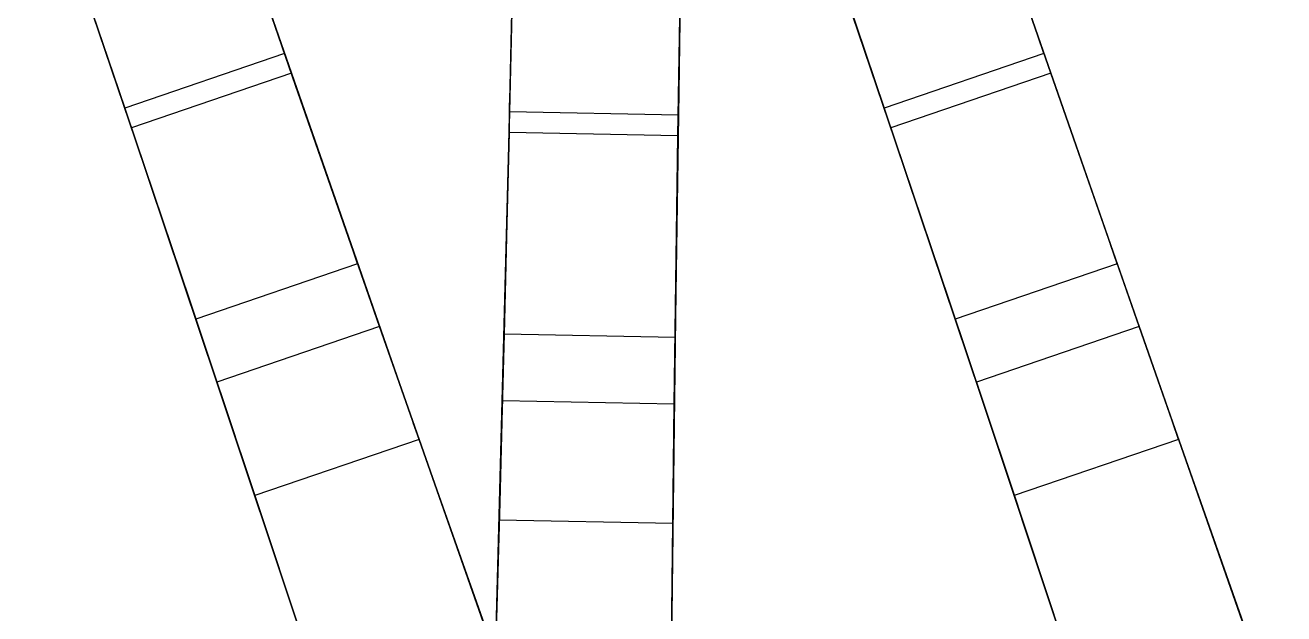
# Model space of a CAD drawing. Extents: x 11992 to 29481, y -6727 to 6811.
# Drawn here: x 14561.3 to 14662.7, y 852.4 to 899.8 of the extents above; entities that cross this region are included whole.
import ezdxf

# ---------------------------------------------------------------- set-up
doc = ezdxf.new("R2010")
doc.units = 0
doc.header["$MEASUREMENT"] = 0
doc.layers.get('0').update_dxf_attribs({"color": 8, "linetype": 'CONTINUOUS'})

msp = doc.modelspace()

# ---------------------------------------------------------------- linework, layer by layer
for p, q in [((14582.75, 895.93, -247.16), (14574.06, 921.11, -231.88)), ((14643.9, 895.93, -1582.14), (14635.2, 921.11, -1566.87)), ((14583.09, 894.94, -245.63), (14574.4, 920.13, -230.36)), ((14574.4, 920.13, -230.36), (14581.71, 898.93, -199.13)), ((14644.24, 894.94, -1580.61), (14635.54, 920.13, -1565.34)), ((14635.54, 920.13, -1565.34), (14642.86, 898.93, -1534.11)), ((14600.28, 891.15, -247.15), (14600.87, 917.78, -231.88)), ((14613.88, 890.88, -247.15), (14614.33, 917.52, -231.88)), ((14569.87, 891.52, -247.16), (14561.32, 916.76, -231.88)), ((14600.25, 890.11, -245.63), (14600.85, 916.74, -230.35)), ((14600.85, 916.74, -230.35), (14600.35, 894.32, -199.12)), ((14613.87, 889.84, -245.63), (14614.31, 916.48, -230.35)), ((14614.31, 916.48, -230.35), (14613.93, 894.06, -199.12)), ((14631.02, 891.52, -1582.14), (14622.46, 916.76, -1566.87)), ((14570.21, 890.54, -245.63), (14561.66, 915.77, -230.36)), ((14561.66, 915.77, -230.36), (14568.86, 894.53, -199.13)), ((14576.06, 915.31, -185.99), (14581.71, 898.93, -199.13)), ((14631.35, 890.54, -1580.61), (14622.8, 915.77, -1565.34)), ((14622.8, 915.77, -1565.34), (14630, 894.53, -1534.11)), ((14637.2, 915.31, -1520.98), (14642.86, 898.93, -1534.11)), ((14576.35, 914.44, -184.35), (14582.21, 897.5, -197.93)), ((14637.5, 914.44, -1519.33), (14643.35, 897.5, -1532.92)), ((14600.74, 911.64, -185.99), (14600.35, 894.32, -199.12)), ((14614.22, 911.38, -185.99), (14613.93, 894.06, -199.12)), ((14563.3, 910.94, -185.99), (14568.86, 894.53, -199.13)), ((14563.59, 910.08, -184.35), (14569.34, 893.1, -197.93)), ((14600.72, 910.73, -184.34), (14600.32, 892.81, -197.93)), ((14614.2, 910.47, -184.34), (14613.91, 892.54, -197.93)), ((14624.44, 910.94, -1520.98), (14630, 894.53, -1534.11)), ((14624.74, 910.08, -1519.33), (14630.49, 893.1, -1532.92)), ((14582.21, 897.5, -197.93), (14581.71, 898.93, -199.13)), ((14581.71, 898.93, -199.13), (14587.56, 882.11, -226.3)), ((14643.35, 897.5, -1532.92), (14642.86, 898.93, -1534.11)), ((14642.86, 898.93, -1534.11), (14648.7, 882.11, -1561.29)), ((14582.21, 897.5, -197.93), (14569.34, 893.1, -197.93)), ((14582.21, 897.5, -197.93), (14588.09, 880.57, -225.3)), ((14643.35, 897.5, -1532.92), (14630.49, 893.1, -1532.92)), ((14643.35, 897.5, -1532.92), (14649.24, 880.57, -1560.28)), ((14582.75, 895.93, -247.16), (14569.87, 891.52, -247.16)), ((14589.86, 875.51, -259.55), (14582.75, 895.93, -247.16)), ((14582.75, 895.93, -247.16), (14583.09, 894.94, -245.63)), ((14643.9, 895.93, -1582.14), (14631.02, 891.52, -1582.14)), ((14651, 875.51, -1594.53), (14643.9, 895.93, -1582.14)), ((14643.9, 895.93, -1582.14), (14644.24, 894.94, -1580.61)), ((14590.2, 874.52, -258.02), (14583.09, 894.94, -245.63)), ((14583.09, 894.94, -245.63), (14587.56, 882.11, -226.3)), ((14651.35, 874.52, -1593.01), (14644.24, 894.94, -1580.61)), ((14644.24, 894.94, -1580.61), (14648.7, 882.11, -1561.29)), ((14569.34, 893.1, -197.93), (14568.86, 894.53, -199.13)), ((14568.86, 894.53, -199.13), (14574.54, 877.66, -226.3)), ((14600.35, 894.32, -199.12), (14599.92, 876.52, -226.3)), ((14600.32, 892.81, -197.93), (14600.35, 894.32, -199.12)), ((14613.93, 894.06, -199.12), (14613.67, 876.25, -226.3)), ((14613.91, 892.54, -197.93), (14613.93, 894.06, -199.12)), ((14630.49, 893.1, -1532.92), (14630, 894.53, -1534.11)), ((14630, 894.53, -1534.11), (14635.69, 877.66, -1561.29)), ((14569.34, 893.1, -197.93), (14575.06, 876.11, -225.3)), ((14600.32, 892.81, -197.93), (14599.88, 874.89, -225.29)), ((14613.91, 892.54, -197.93), (14600.32, 892.81, -197.93)), ((14630.49, 893.1, -1532.92), (14636.2, 876.11, -1560.28)), ((14613.91, 892.54, -197.93), (14613.65, 874.62, -225.29)), ((14569.87, 891.52, -247.16), (14570.21, 890.54, -245.63)), ((14576.76, 871.03, -259.55), (14569.87, 891.52, -247.16)), ((14599.74, 869.53, -259.55), (14600.28, 891.15, -247.15)), ((14600.28, 891.15, -247.15), (14600.25, 890.11, -245.63)), ((14613.88, 890.88, -247.15), (14600.28, 891.15, -247.15)), ((14613.58, 869.26, -259.55), (14613.88, 890.88, -247.15)), ((14613.88, 890.88, -247.15), (14613.87, 889.84, -245.63)), ((14631.02, 891.52, -1582.14), (14631.35, 890.54, -1580.61)), ((14637.91, 871.03, -1594.53), (14631.02, 891.52, -1582.14)), ((14577.09, 870.04, -258.02), (14570.21, 890.54, -245.63)), ((14570.21, 890.54, -245.63), (14574.54, 877.66, -226.3)), ((14599.71, 868.49, -258.02), (14600.25, 890.11, -245.63)), ((14600.25, 890.11, -245.63), (14599.92, 876.52, -226.3)), ((14613.57, 868.22, -258.02), (14613.87, 889.84, -245.63)), ((14613.87, 889.84, -245.63), (14613.67, 876.25, -226.3)), ((14638.24, 870.04, -1593.01), (14631.35, 890.54, -1580.61)), ((14631.35, 890.54, -1580.61), (14635.69, 877.66, -1561.29)), ((14588.09, 880.57, -225.3), (14587.56, 882.11, -226.3)), ((14587.56, 882.11, -226.3), (14592.57, 867.77, -244.82)), ((14649.24, 880.57, -1560.28), (14648.7, 882.11, -1561.29)), ((14648.7, 882.11, -1561.29), (14653.71, 867.77, -1579.8)), ((14588.09, 880.57, -225.3), (14575.06, 876.11, -225.3)), ((14588.09, 880.57, -225.3), (14593.03, 866.43, -243.55)), ((14649.24, 880.57, -1560.28), (14636.2, 876.11, -1560.28)), ((14649.24, 880.57, -1560.28), (14654.18, 866.43, -1578.53)), ((14575.06, 876.11, -225.3), (14574.54, 877.66, -226.3)), ((14574.54, 877.66, -226.3), (14579.36, 863.25, -244.82)), ((14636.2, 876.11, -1560.28), (14635.69, 877.66, -1561.29)), ((14635.69, 877.66, -1561.29), (14640.51, 863.25, -1579.8)), ((14575.06, 876.11, -225.3), (14579.81, 861.91, -243.55)), ((14599.92, 876.52, -226.3), (14599.53, 861.34, -244.82)), ((14599.88, 874.89, -225.29), (14599.92, 876.52, -226.3)), ((14613.67, 876.25, -226.3), (14613.48, 861.06, -244.82)), ((14613.65, 874.62, -225.29), (14613.67, 876.25, -226.3)), ((14636.2, 876.11, -1560.28), (14640.96, 861.91, -1578.53)), ((14589.86, 875.51, -259.55), (14576.76, 871.03, -259.55)), ((14598.98, 849.51, -275.34), (14589.86, 875.51, -259.55)), ((14589.86, 875.51, -259.55), (14590.2, 874.52, -258.02)), ((14599.88, 874.89, -225.29), (14599.49, 859.92, -243.54)), ((14613.65, 874.62, -225.29), (14599.88, 874.89, -225.29)), ((14613.65, 874.62, -225.29), (14613.46, 859.65, -243.54)), ((14651, 875.51, -1594.53), (14637.91, 871.03, -1594.53)), ((14660.12, 849.51, -1610.33), (14651, 875.51, -1594.53)), ((14651, 875.51, -1594.53), (14651.35, 874.52, -1593.01)), ((14599.33, 848.53, -273.82), (14590.2, 874.52, -258.02)), ((14590.2, 874.52, -258.02), (14592.57, 867.77, -244.82)), ((14660.47, 848.53, -1608.8), (14651.35, 874.52, -1593.01)), ((14651.35, 874.52, -1593.01), (14653.71, 867.77, -1579.8)), ((14576.76, 871.03, -259.55), (14577.09, 870.04, -258.02)), ((14585.47, 844.89, -275.34), (14576.76, 871.03, -259.55)), ((14637.91, 871.03, -1594.53), (14638.24, 870.04, -1593.01)), ((14646.62, 844.89, -1610.33), (14637.91, 871.03, -1594.53)), ((14585.8, 843.9, -273.82), (14577.09, 870.04, -258.02)), ((14577.09, 870.04, -258.02), (14579.36, 863.25, -244.82)), ((14598.99, 841.99, -275.34), (14599.74, 869.53, -259.55)), ((14599.74, 869.53, -259.55), (14599.71, 868.49, -258.02)), ((14613.58, 869.26, -259.55), (14599.74, 869.53, -259.55)), ((14646.95, 843.9, -1608.8), (14638.24, 870.04, -1593.01)), ((14638.24, 870.04, -1593.01), (14640.51, 863.25, -1579.8)), ((14598.96, 840.95, -273.81), (14599.71, 868.49, -258.02)), ((14599.71, 868.49, -258.02), (14599.53, 861.34, -244.82)), ((14613.26, 841.72, -275.34), (14613.58, 869.26, -259.55)), ((14613.58, 869.26, -259.55), (14613.57, 868.22, -258.02)), ((14593.03, 866.43, -243.55), (14592.57, 867.77, -244.82)), ((14592.57, 867.77, -244.82), (14601.15, 843.38, -263.15)), ((14613.25, 840.67, -273.81), (14613.57, 868.22, -258.02)), ((14613.57, 868.22, -258.02), (14613.48, 861.06, -244.82)), ((14654.18, 866.43, -1578.53), (14653.71, 867.77, -1579.8)), ((14653.71, 867.77, -1579.8), (14662.29, 843.38, -1598.14)), ((14593.03, 866.43, -243.55), (14579.81, 861.91, -243.55)), ((14593.03, 866.43, -243.55), (14601.52, 842.33, -261.66)), ((14654.18, 866.43, -1578.53), (14640.96, 861.91, -1578.53)), ((14654.18, 866.43, -1578.53), (14662.66, 842.33, -1596.64)), ((14579.81, 861.91, -243.55), (14579.36, 863.25, -244.82)), ((14579.36, 863.25, -244.82), (14587.52, 838.72, -263.15)), ((14640.96, 861.91, -1578.53), (14640.51, 863.25, -1579.8)), ((14640.51, 863.25, -1579.8), (14648.66, 838.72, -1598.14)), ((14579.81, 861.91, -243.55), (14587.87, 837.66, -261.66)), ((14640.96, 861.91, -1578.53), (14649.01, 837.66, -1596.64)), ((14599.53, 861.34, -244.82), (14598.8, 835.49, -263.15)), ((14599.49, 859.92, -243.54), (14599.53, 861.34, -244.82)), ((14613.48, 861.06, -244.82), (14613.2, 835.21, -263.15)), ((14613.46, 859.65, -243.54), (14613.48, 861.06, -244.82)), ((14599.49, 859.92, -243.54), (14598.77, 834.38, -261.66)), ((14613.46, 859.65, -243.54), (14599.49, 859.92, -243.54)), ((14613.46, 859.65, -243.54), (14613.19, 834.1, -261.66))]:
    msp.add_line(p, q)

doc.saveas('drawing.dxf')
